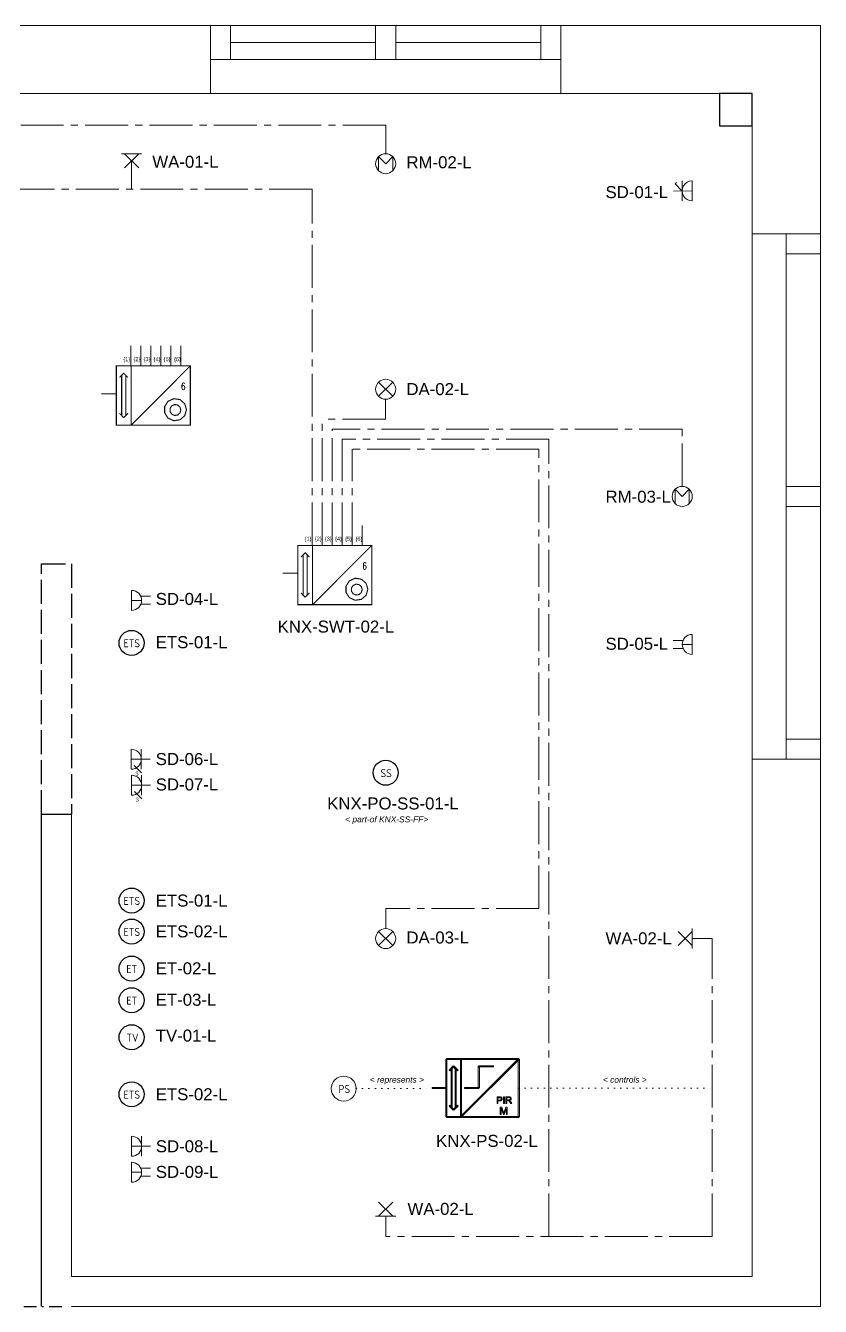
# Model space of a CAD drawing. Header units: millimetres. Extents: x 21188 to 35030, y 20433 to 26840.
# Drawn here: x 25138 to 29107, y 20433 to 26833 of the extents above; entities that cross this region are included whole.
import ezdxf
from ezdxf.enums import TextEntityAlignment as Align

# ---------------------------------------------------------------- set-up
doc = ezdxf.new("R2010")
doc.units = ezdxf.units.MM
doc.header["$LTSCALE"] = 10
for name, pattern in [('ACAD_ISO02W100', [15, 12, -3]), ('AI-Linetype-20', [32.166085, 21.44411, -3.573992, 3.573992, -3.573992]), ('DASHDOT2', [12.7, 6.35, -3.175, 0, -3.175]), ('DOT2', [3.175, 0, -3.175])]:
    doc.linetypes.add(name, pattern=pattern)
for name, color, linetype in [('01-EG-L-Walls', 7, 'Continuous'), ('02-EG-L-Windows', 7, 'Continuous'), ('03-EG-L-Outlets_Schematic', 7, 'Continuous'), ('04-EG-L-Light_Schematic', 7, 'Continuous'), ('05-EG-L-Media_Schematic', 7, 'Continuous'), ('06-EG-L-Misc_Schematic', 7, 'Continuous'), ('08-EG-L-Smart_Schematic', 7, 'Continuous')]:
    doc.layers.add(name, color=color, linetype=linetype)
doc.styles.add('ISO Proportional', font='isocp.shx')
doc.styles.add('SN0', font='ROMANS', dxfattribs={"width": 0.002083})
doc.styles.get("Standard").update_dxf_attribs({"font": 'Arial.ttf'})

msp = doc.modelspace()

# ---------------------------------------------------------------- linework, layer by layer
at = {"color": 7}
msp.add_lwpolyline([(28767, 26493), (28604, 26493), (28604, 26333), (28767, 26333)], close=True, dxfattribs=at)
at = {"layer": '01-EG-L-Walls', "color": 7}
msp.add_line((25217, 22893), (25367, 22893), dxfattribs=at)
at = {"layer": '01-EG-L-Walls', "color": 7, "linetype": 'DASHDOT2'}
msp.add_line((21188, 20433), (25367, 20433), dxfattribs=at)
at = {"layer": '01-EG-L-Walls', "color": 7, "lineweight": 15}
for points in [[(21188, 26833), (22807, 26833), (27507, 26833), (29107, 26833), (29107, 20433)], [(28767, 20583), (28767, 26493), (27507, 26493), (22807, 26493), (22107, 26493), (21188, 26493)], [(25217, 20433), (25217, 22893), (25367, 22893), (25367, 20583), (28767, 20583)], [(29107, 20433), (25367, 20433)]]:
    msp.add_lwpolyline(points, dxfattribs=at)
at = {"layer": '01-EG-L-Walls', "color": 7, "linetype": 'ACAD_ISO02W100'}
msp.add_lwpolyline([(25217, 22893), (25217, 24143), (25367, 24143), (25367, 22893)], dxfattribs=at)
at = {"layer": '01-EG-L-Walls', "color": 7}
msp.add_lwpolyline([(25217, 20433), (25217, 22893)], dxfattribs=at)
at = {"layer": '02-EG-L-Windows', "color": 7, "lineweight": 15}
for p, q in [((22113, 26833), (26061, 26833)), ((26161, 26833), (26161, 26663)), ((26886, 26833), (26886, 26663)), ((26986, 26833), (26986, 26663)), ((27711, 26833), (27711, 26663)), ((26161, 26748), (26886, 26748)), ((26986, 26748), (27711, 26748)), ((26061, 26663), (27811, 26663)), ((29107, 24530.5), (28937, 24530.5)), ((29107, 24430.5), (28937, 24430.5)), ((28767, 23168), (29107, 23168))]:
    msp.add_line(p, q, dxfattribs=at)
at = {"layer": '02-EG-L-Windows', "lineweight": 15}
for p, q in [((29107, 25793), (28767, 25793)), ((28767, 23168), (28767, 25793)), ((28937, 23168), (28937, 25793)), ((29107, 23168), (29107, 25793)), ((29107, 25693), (28937, 25693)), ((29107, 23268), (28937, 23268)), ((29107, 23168), (28767, 23168))]:
    msp.add_line(p, q, dxfattribs=at)
at = {"layer": '02-EG-L-Windows', "color": 7, "lineweight": 15}
msp.add_lwpolyline([(26061, 26493), (27811, 26493), (27811, 26833), (26061, 26833)], close=True, dxfattribs=at)
at = {"layer": '03-EG-L-Outlets_Schematic', "color": 7}
for p, q in [((28381.6, 26041.8), (28388.7, 26048.9)), ((28417, 26006.4), (28381.6, 26041.8)), ((25679.4, 23136), (25716.6, 23098.8)), ((25680.9, 23006), (25718.1, 22968.8))]:
    msp.add_line(p, q, dxfattribs=at)
at = {"layer": '03-EG-L-Outlets_Schematic', "color": 7, "lineweight": 15}
for p, q in [((28417.3, 25956.7), (28416.7, 26056.7)), ((28467.3, 25957), (28466.7, 26057)), ((28467, 26007), (28373.1, 26006)), ((25667, 24011), (25667, 23911)), ((25717, 23961), (25667, 23961)), ((25712.8, 23981.2), (25761.5, 23981.2)), ((25713.1, 23941.6), (25761.5, 23941.6)), ((28420.9, 23760.4), (28372.5, 23760.4)), ((28467, 23691), (28467, 23791)), ((28421.2, 23720.8), (28372.5, 23720.8)), ((28417, 23741), (28467, 23741)), ((25665.5, 23217), (25665.5, 23117)), ((25715.5, 23217), (25715.5, 23117)), ((25665.5, 23167), (25759.4, 23167.5)), ((25667, 23087), (25667, 22987)), ((25717, 23087), (25717, 22987)), ((25667, 23037), (25760.9, 23037.5)), ((25667, 21283), (25667, 21183)), ((25717, 21283), (25717, 21183)), ((25667, 21233), (25760.9, 21233.5)), ((25667, 21153), (25667, 21053)), ((25712.8, 21123.2), (25761.5, 21123.2)), ((25717, 21103), (25667, 21103)), ((25713.1, 21083.6), (25761.5, 21083.6))]:
    msp.add_line(p, q, dxfattribs=at)
for centre, start, end in [((28467, 26007), 90.31776, 270.31776), ((25667, 23961), 270, 90), ((28467, 23741), 90, 270), ((25665.5, 23167), 270, 90), ((25667, 23037), 270, 90), ((25667, 21233), 270, 90), ((25667, 21103), 270, 90)]:
    msp.add_arc(centre, 50, start, end, dxfattribs=at)
at = {"layer": '04-EG-L-Light_Schematic', "color": 7, "lineweight": 20}
for p, q in [((25717, 26193), (25617, 26193)), ((25702.4, 26193), (25631.6, 26122.3)), ((25702.4, 26122.3), (25631.6, 26193)), ((26900.6, 24980.6), (26971.4, 25051.4)), ((26900.6, 25051.4), (26971.4, 24980.6)), ((26900.6, 22235.6), (26971.4, 22306.4)), ((26900.6, 22306.4), (26971.4, 22235.6)), ((28467, 22235.6), (28396.3, 22306.4)), ((28396.3, 22235.6), (28467, 22306.4)), ((28467, 22221), (28467, 22321)), ((26900.6, 20883), (26971.4, 20953.7)), ((26900.6, 20953.7), (26971.4, 20883)), ((26886, 20883), (26986, 20883))]:
    msp.add_line(p, q, dxfattribs=at)
for centre in [(26936, 25016), (26936, 22271)]:
    msp.add_circle(centre, 50, dxfattribs=at)
at = {"layer": '05-EG-L-Media_Schematic', "color": 7}
for centre in [(25667, 23748.5), (25667, 22461), (25667, 22306), (25667, 22121), (25667, 21963), (25667, 21778), (25667, 21493)]:
    msp.add_circle(centre, 62.5, dxfattribs=at)
at = {"layer": '06-EG-L-Misc_Schematic', "color": 7, "lineweight": 15}
for p, q in [((26936, 26143), (26900.6, 26178.4)), ((26900.6, 26178.4), (26900.6, 26107.6)), ((26971.4, 26178.4), (26936, 26143)), ((26971.4, 26178.4), (26971.4, 26107.6)), ((28417, 24480.5), (28381.6, 24515.9)), ((28381.6, 24515.9), (28381.6, 24445.1)), ((28452.4, 24515.9), (28417, 24480.5)), ((28452.4, 24515.9), (28452.4, 24445.1))]:
    msp.add_line(p, q, dxfattribs=at)
for centre in [(26936, 26143), (28417, 24480.5)]:
    msp.add_circle(centre, 50, dxfattribs=at)
at = {"layer": '08-EG-L-Smart_Schematic', "color": 3, "linetype": 'AI-Linetype-20', "lineweight": 15}
for p, q in [((26936, 26335.6), (21656, 26335.6)), ((26936, 26193), (26936, 26335.6)), ((25667, 26015), (25667, 26157.6)), ((26568.6, 26015), (22662.5, 26015)), ((26568.6, 24235.7), (26568.6, 26015)), ((25662.6, 25133), (25662.6, 25233)), ((25712.6, 25133), (25712.6, 25233)), ((25762.6, 25133), (25762.6, 25233)), ((25812.6, 25133), (25812.6, 25233)), ((25862.6, 25133), (25862.6, 25233)), ((25912.6, 25133), (25912.6, 25233)), ((26934.5, 24866), (26934.5, 24966)), ((26618.6, 24235.7), (26618.6, 24866)), ((26934.5, 24866), (26618.6, 24866)), ((26668.6, 24235.7), (26668.6, 24816)), ((28417, 24816), (26668.6, 24816)), ((28417, 24530.5), (28417, 24816)), ((26718.6, 24235.7), (26718.6, 24766)), ((27751.5, 24766), (26718.6, 24766)), ((26768.6, 24235.7), (26768.6, 24716)), ((27701.5, 24716), (26768.6, 24716)), ((27701.5, 22421), (27701.5, 24716)), ((27751.5, 20783), (27751.5, 24766)), ((26818.6, 24235.7), (26818.6, 24335.7)), ((26936, 22321), (26936, 22421)), ((27701.5, 22421), (26936, 22421)), ((28567, 22271), (28467, 22271)), ((28567, 20783), (28567, 22271)), ((26936, 20783), (26936, 20883)), ((28567, 20783), (26936, 20783))]:
    msp.add_line(p, q, dxfattribs=at)
at = {"layer": '08-EG-L-Smart_Schematic', "color": 7, "linetype": 'Continuous', "lineweight": 15, "const_width": 5.48}
for points in [[(25591, 25133), (25664.6, 25133), (25664.6, 24837), (25591, 24837), (25591, 25133)], [(25627.8, 25096.2), (25606.7, 25075), (25627.8, 25096.2), (25649, 25075), (25627.8, 25096.2)], [(25617.6, 25086), (25617.6, 24884.8)], [(25638, 25086), (25638, 24884.8)], [(25664.6, 25133), (25960.6, 25133), (25960.6, 24837), (25664.6, 24837), (25664.6, 25133)], [(25960.6, 25133), (25665.4, 24837)], [(25515.1, 24993.6), (25590.2, 24993.6)], [(25941, 24913.7), (25932.2, 24943.7), (25908.6, 24964.3), (25877.6, 24968.8), (25849.1, 24955.8), (25832.1, 24929.5), (25832.1, 24898.1), (25849, 24871.8), (25877.5, 24858.7), (25908.5, 24863.1), (25932.2, 24883.6), (25941, 24913.7), (25941, 24913.7)], [(25627.8, 24873.8), (25606.7, 24895.7)], [(25649, 24895.7), (25627.8, 24873.8)], [(25912.8, 24912.1), (25908.5, 24927), (25896.8, 24937.1), (25881.6, 24939.3), (25867.5, 24932.9), (25859.1, 24919.9), (25859.1, 24904.5), (25867.5, 24891.5), (25881.5, 24885.1), (25896.8, 24887.2), (25908.5, 24897.3), (25912.8, 24912.1), (25912.8, 24912.1)], [(26497, 24235.7), (26570.6, 24235.7), (26570.6, 23939.7), (26497, 23939.7), (26497, 24235.7)], [(26533.8, 24198.9), (26512.6, 24177.7), (26533.8, 24198.9), (26554.9, 24177.7), (26533.8, 24198.9)], [(26570.6, 24235.7), (26866.5, 24235.7), (26866.5, 23939.7), (26570.6, 23939.7), (26570.6, 24235.7)], [(26866.5, 24235.7), (26571.3, 23939.7)], [(26523.6, 24188.7), (26523.6, 23987.5)], [(26543.9, 24188.7), (26543.9, 23987.5)], [(26421, 24096.3), (26496.2, 24096.3)], [(26847, 24016.4), (26838.2, 24046.4), (26814.5, 24067), (26783.5, 24071.5), (26755, 24058.5), (26738, 24032.2), (26738, 24000.8), (26754.9, 23974.5), (26783.4, 23961.4), (26814.4, 23965.8), (26838.1, 23986.3), (26847, 24016.4), (26847, 24016.4)], [(26533.8, 23976.5), (26512.6, 23998.4)], [(26554.9, 23998.4), (26533.8, 23976.5)], [(26818.8, 24014.8), (26814.4, 24029.7), (26802.8, 24039.8), (26787.5, 24042), (26773.5, 24035.6), (26765.1, 24022.6), (26765.1, 24007.2), (26773.4, 23994.2), (26787.4, 23987.7), (26802.7, 23989.9), (26814.4, 24000), (26818.8, 24014.8), (26818.8, 24014.8)]]:
    msp.add_lwpolyline(points, dxfattribs=at)
at = {"layer": '08-EG-L-Smart_Schematic', "color": 7, "linetype": 'DOT2', "lineweight": 15}
for points in [[(26789, 21521.3), (27168, 21521.3)], [(27601.1, 21524), (28567, 21524)]]:
    msp.add_lwpolyline(points, dxfattribs=at)
at = {"layer": '08-EG-L-Smart_Schematic', "color": 7}
msp.add_circle((26936, 23099.5), 62.5, dxfattribs=at)
at = {"layer": '08-EG-L-Smart_Schematic', "color": 7, "lineweight": 15}
msp.add_circle((26726.5, 21521.3), 62.5, dxfattribs=at)
at = {"layer": '08-EG-L-Smart_Schematic', "color": 7, "linetype": 'Continuous', "lineweight": 15}
for points, knots in [([(27241.8, 21379.4), (27241.8, 21379.4), (27236.5, 21379.4), (27236.5, 21379.4), (27236.5, 21379.4), (27236.5, 21379.4), (27236.5, 21668.6), (27236.5, 21668.6), (27236.5, 21668.6), (27236.5, 21668.6), (27241.8, 21668.6), (27241.8, 21668.6), (27241.8, 21668.6), (27241.8, 21668.6), (27241.8, 21379.4), (27241.8, 21379.4)], [0, 0, 0, 0, 0.2, 0.2, 0.2, 0.2, 0.4, 0.4, 0.4, 0.4, 0.6, 0.6, 0.6, 0.6, 1, 1, 1, 1]), ([(27239.2, 21666), (27239.2, 21666), (27239.2, 21671.3), (27239.2, 21671.3), (27239.2, 21671.3), (27239.2, 21671.3), (27311.9, 21671.3), (27311.9, 21671.3), (27311.9, 21671.3), (27311.9, 21671.3), (27311.9, 21666), (27311.9, 21666), (27311.9, 21666), (27311.9, 21666), (27239.2, 21666), (27239.2, 21666)], [0, 0, 0, 0, 0.2, 0.2, 0.2, 0.2, 0.4, 0.4, 0.4, 0.4, 0.6, 0.6, 0.6, 0.6, 1, 1, 1, 1]), ([(27256.4, 21609.4), (27256.4, 21609.4), (27252.5, 21613.1), (27252.5, 21613.1), (27252.5, 21613.1), (27252.5, 21613.1), (27273.2, 21634.5), (27273.2, 21634.5), (27273.2, 21634.5), (27273.2, 21634.5), (27277.1, 21630.8), (27277.1, 21630.8), (27277.1, 21630.8), (27277.1, 21630.8), (27256.4, 21609.4), (27256.4, 21609.4)], [0, 0, 0, 0, 0.2, 0.2, 0.2, 0.2, 0.4, 0.4, 0.4, 0.4, 0.6, 0.6, 0.6, 0.6, 1, 1, 1, 1]), ([(27273.2, 21633.8), (27273.2, 21633.8), (27277, 21630), (27277, 21630), (27277, 21630), (27277, 21630), (27256.4, 21609.4), (27256.4, 21609.4), (27256.4, 21609.4), (27256.4, 21609.4), (27252.6, 21613.1), (27252.6, 21613.1), (27252.6, 21613.1), (27252.6, 21613.1), (27273.2, 21633.8), (27273.2, 21633.8)], [0, 0, 0, 0, 0.2, 0.2, 0.2, 0.2, 0.4, 0.4, 0.4, 0.4, 0.6, 0.6, 0.6, 0.6, 1, 1, 1, 1]), ([(27273.2, 21630.8), (27273.2, 21630.8), (27277, 21634.6), (27277, 21634.6), (27277, 21634.6), (27277, 21634.6), (27298.5, 21613.1), (27298.5, 21613.1), (27298.5, 21613.1), (27298.5, 21613.1), (27294.7, 21609.4), (27294.7, 21609.4), (27294.7, 21609.4), (27294.7, 21609.4), (27273.2, 21630.8), (27273.2, 21630.8)], [0, 0, 0, 0, 0.2, 0.2, 0.2, 0.2, 0.4, 0.4, 0.4, 0.4, 0.6, 0.6, 0.6, 0.6, 1, 1, 1, 1]), ([(27298.4, 21613.2), (27298.4, 21613.2), (27294.7, 21609.3), (27294.7, 21609.3), (27294.7, 21609.3), (27294.7, 21609.3), (27273.3, 21630), (27273.3, 21630), (27273.3, 21630), (27273.3, 21630), (27277, 21633.8), (27277, 21633.8), (27277, 21633.8), (27277, 21633.8), (27298.4, 21613.2), (27298.4, 21613.2)], [0, 0, 0, 0, 0.2, 0.2, 0.2, 0.2, 0.4, 0.4, 0.4, 0.4, 0.6, 0.6, 0.6, 0.6, 1, 1, 1, 1]), ([(27314.6, 21379.4), (27314.6, 21379.4), (27309.2, 21379.4), (27309.2, 21379.4), (27309.2, 21379.4), (27309.2, 21379.4), (27309.2, 21668.6), (27309.2, 21668.6), (27309.2, 21668.6), (27309.2, 21668.6), (27314.6, 21668.6), (27314.6, 21668.6), (27314.6, 21668.6), (27314.6, 21668.6), (27314.6, 21379.4), (27314.6, 21379.4)], [0, 0, 0, 0, 0.2, 0.2, 0.2, 0.2, 0.4, 0.4, 0.4, 0.4, 0.6, 0.6, 0.6, 0.6, 1, 1, 1, 1]), ([(27309.2, 21668.6), (27309.2, 21668.6), (27314.6, 21668.6), (27314.6, 21668.6), (27314.6, 21668.6), (27314.6, 21668.6), (27314.6, 21379.4), (27314.6, 21379.4), (27314.6, 21379.4), (27314.6, 21379.4), (27309.2, 21379.4), (27309.2, 21379.4), (27309.2, 21379.4), (27309.2, 21379.4), (27309.2, 21668.6), (27309.2, 21668.6)], [0, 0, 0, 0, 0.2, 0.2, 0.2, 0.2, 0.4, 0.4, 0.4, 0.4, 0.6, 0.6, 0.6, 0.6, 1, 1, 1, 1]), ([(27598.5, 21669.8), (27598.5, 21669.8), (27602.3, 21666), (27602.3, 21666), (27602.3, 21666), (27602.3, 21666), (27315.3, 21379.8), (27315.3, 21379.8), (27315.3, 21379.8), (27315.3, 21379.8), (27311.5, 21383.6), (27311.5, 21383.6), (27311.5, 21383.6), (27311.5, 21383.6), (27598.5, 21669.8), (27598.5, 21669.8)], [0, 0, 0, 0, 0.2, 0.2, 0.2, 0.2, 0.4, 0.4, 0.4, 0.4, 0.6, 0.6, 0.6, 0.6, 1, 1, 1, 1]), ([(27311.9, 21666), (27311.9, 21666), (27311.9, 21671.3), (27311.9, 21671.3), (27311.9, 21671.3), (27311.9, 21671.3), (27601.1, 21671.3), (27601.1, 21671.3), (27601.1, 21671.3), (27601.1, 21671.3), (27601.1, 21666), (27601.1, 21666), (27601.1, 21666), (27601.1, 21666), (27311.9, 21666), (27311.9, 21666)], [0, 0, 0, 0, 0.2, 0.2, 0.2, 0.2, 0.4, 0.4, 0.4, 0.4, 0.6, 0.6, 0.6, 0.6, 1, 1, 1, 1]), ([(27404.1, 21524.8), (27404.1, 21524.8), (27398.7, 21524.8), (27398.7, 21524.8), (27398.7, 21524.8), (27398.7, 21524.8), (27398.7, 21632.7), (27398.7, 21632.7), (27398.7, 21632.7), (27398.7, 21632.7), (27404.1, 21632.7), (27404.1, 21632.7), (27404.1, 21632.7), (27404.1, 21632.7), (27404.1, 21524.8), (27404.1, 21524.8)], [0, 0, 0, 0, 0.2, 0.2, 0.2, 0.2, 0.4, 0.4, 0.4, 0.4, 0.6, 0.6, 0.6, 0.6, 1, 1, 1, 1]), ([(27401.4, 21630), (27401.4, 21630), (27401.4, 21635.4), (27401.4, 21635.4), (27401.4, 21635.4), (27401.4, 21635.4), (27474.1, 21635.4), (27474.1, 21635.4), (27474.1, 21635.4), (27474.1, 21635.4), (27474.1, 21630), (27474.1, 21630), (27474.1, 21630), (27474.1, 21630), (27401.4, 21630), (27401.4, 21630)], [0, 0, 0, 0, 0.2, 0.2, 0.2, 0.2, 0.4, 0.4, 0.4, 0.4, 0.6, 0.6, 0.6, 0.6, 1, 1, 1, 1]), ([(27598.5, 21668.6), (27598.5, 21668.6), (27603.8, 21668.6), (27603.8, 21668.6), (27603.8, 21668.6), (27603.8, 21668.6), (27603.8, 21379.4), (27603.8, 21379.4), (27603.8, 21379.4), (27603.8, 21379.4), (27598.5, 21379.4), (27598.5, 21379.4), (27598.5, 21379.4), (27598.5, 21379.4), (27598.5, 21668.6), (27598.5, 21668.6)], [0, 0, 0, 0, 0.2, 0.2, 0.2, 0.2, 0.4, 0.4, 0.4, 0.4, 0.6, 0.6, 0.6, 0.6, 1, 1, 1, 1]), ([(27262.5, 21622), (27262.5, 21622), (27267.9, 21622), (27267.9, 21622), (27267.9, 21622), (27267.9, 21622), (27267.9, 21425.3), (27267.9, 21425.3), (27267.9, 21425.3), (27267.9, 21425.3), (27262.5, 21425.3), (27262.5, 21425.3), (27262.5, 21425.3), (27262.5, 21425.3), (27262.5, 21622), (27262.5, 21622)], [0, 0, 0, 0, 0.2, 0.2, 0.2, 0.2, 0.4, 0.4, 0.4, 0.4, 0.6, 0.6, 0.6, 0.6, 1, 1, 1, 1]), ([(27283.2, 21622), (27283.2, 21622), (27288.5, 21622), (27288.5, 21622), (27288.5, 21622), (27288.5, 21622), (27288.5, 21425.3), (27288.5, 21425.3), (27288.5, 21425.3), (27288.5, 21425.3), (27283.2, 21425.3), (27283.2, 21425.3), (27283.2, 21425.3), (27283.2, 21425.3), (27283.2, 21622), (27283.2, 21622)], [0, 0, 0, 0, 0.2, 0.2, 0.2, 0.2, 0.4, 0.4, 0.4, 0.4, 0.6, 0.6, 0.6, 0.6, 1, 1, 1, 1]), ([(27168, 21521.3), (27168, 21521.3), (27168, 21526.7), (27168, 21526.7), (27168, 21526.7), (27168, 21526.7), (27239.9, 21526.7), (27239.9, 21526.7), (27239.9, 21526.7), (27239.9, 21526.7), (27239.9, 21521.3), (27239.9, 21521.3), (27239.9, 21521.3), (27239.9, 21521.3), (27168, 21521.3), (27168, 21521.3)], [0, 0, 0, 0, 0.2, 0.2, 0.2, 0.2, 0.4, 0.4, 0.4, 0.4, 0.6, 0.6, 0.6, 0.6, 1, 1, 1, 1]), ([(27329.5, 21522.1), (27329.5, 21522.1), (27329.5, 21527.5), (27329.5, 21527.5), (27329.5, 21527.5), (27329.5, 21527.5), (27401.4, 21527.5), (27401.4, 21527.5), (27401.4, 21527.5), (27401.4, 21527.5), (27401.4, 21522.1), (27401.4, 21522.1), (27401.4, 21522.1), (27401.4, 21522.1), (27329.5, 21522.1), (27329.5, 21522.1)], [0, 0, 0, 0, 0.2, 0.2, 0.2, 0.2, 0.4, 0.4, 0.4, 0.4, 0.6, 0.6, 0.6, 0.6, 1, 1, 1, 1]), ([(27492.3, 21446.3), (27492.3, 21446.3), (27492.3, 21479.8), (27492.3, 21479.8), (27492.3, 21479.8), (27492.3, 21479.8), (27505, 21479.8), (27505, 21479.8), (27505, 21479.8), (27507.2, 21479.8), (27508.9, 21479.7), (27510, 21479.5), (27510, 21479.5), (27511.7, 21479.2), (27513.1, 21478.7), (27514.2, 21477.9), (27514.2, 21477.9), (27515.3, 21477.2), (27516.2, 21476.1), (27516.9, 21474.7), (27516.9, 21474.7), (27517.5, 21473.3), (27517.9, 21471.8), (27517.9, 21470.1), (27517.9, 21470.1), (27517.9, 21467.3), (27517, 21464.9), (27515.2, 21462.9), (27515.2, 21462.9), (27513.4, 21460.9), (27510.1, 21459.9), (27505.3, 21459.9), (27505.3, 21459.9), (27505.3, 21459.9), (27496.8, 21459.9), (27496.8, 21459.9), (27496.8, 21459.9), (27496.8, 21459.9), (27496.8, 21446.3), (27496.8, 21446.3), (27496.8, 21446.3), (27496.8, 21446.3), (27492.3, 21446.3), (27492.3, 21446.3)], [0, 0, 0, 0, 0.083333, 0.083333, 0.083333, 0.083333, 0.166667, 0.166667, 0.166667, 0.166667, 0.25, 0.25, 0.25, 0.25, 0.333333, 0.333333, 0.333333, 0.333333, 0.416667, 0.416667, 0.416667, 0.416667, 0.5, 0.5, 0.5, 0.5, 0.583333, 0.583333, 0.583333, 0.583333, 0.666667, 0.666667, 0.666667, 0.666667, 0.75, 0.75, 0.75, 0.75, 0.833333, 0.833333, 0.833333, 0.833333, 1, 1, 1, 1]), ([(27496.8, 21463.9), (27496.8, 21463.9), (27505.4, 21463.9), (27505.4, 21463.9), (27505.4, 21463.9), (27508.3, 21463.9), (27510.3, 21464.4), (27511.5, 21465.5), (27511.5, 21465.5), (27512.7, 21466.6), (27513.3, 21468.1), (27513.3, 21470), (27513.3, 21470), (27513.3, 21471.4), (27513, 21472.6), (27512.3, 21473.6), (27512.3, 21473.6), (27511.5, 21474.6), (27510.6, 21475.2), (27509.5, 21475.6), (27509.5, 21475.6), (27508.7, 21475.8), (27507.3, 21475.9), (27505.3, 21475.9), (27505.3, 21475.9), (27505.3, 21475.9), (27496.8, 21475.9), (27496.8, 21475.9), (27496.8, 21475.9), (27496.8, 21475.9), (27496.8, 21463.9), (27496.8, 21463.9)], [0, 0, 0, 0, 0.111111, 0.111111, 0.111111, 0.111111, 0.222222, 0.222222, 0.222222, 0.222222, 0.333333, 0.333333, 0.333333, 0.333333, 0.444444, 0.444444, 0.444444, 0.444444, 0.555556, 0.555556, 0.555556, 0.555556, 0.666667, 0.666667, 0.666667, 0.666667, 0.777778, 0.777778, 0.777778, 0.777778, 1, 1, 1, 1]), ([(27524.3, 21446.3), (27524.3, 21446.3), (27524.3, 21479.8), (27524.3, 21479.8), (27524.3, 21479.8), (27524.3, 21479.8), (27528.7, 21479.8), (27528.7, 21479.8), (27528.7, 21479.8), (27528.7, 21479.8), (27528.7, 21446.3), (27528.7, 21446.3), (27528.7, 21446.3), (27528.7, 21446.3), (27524.3, 21446.3), (27524.3, 21446.3)], [0, 0, 0, 0, 0.2, 0.2, 0.2, 0.2, 0.4, 0.4, 0.4, 0.4, 0.6, 0.6, 0.6, 0.6, 1, 1, 1, 1]), ([(27536.6, 21446.3), (27536.6, 21446.3), (27536.6, 21479.8), (27536.6, 21479.8), (27536.6, 21479.8), (27536.6, 21479.8), (27551.4, 21479.8), (27551.4, 21479.8), (27551.4, 21479.8), (27554.4, 21479.8), (27556.7, 21479.5), (27558.2, 21478.9), (27558.2, 21478.9), (27559.8, 21478.3), (27561, 21477.2), (27562, 21475.7), (27562, 21475.7), (27562.9, 21474.2), (27563.3, 21472.5), (27563.3, 21470.7), (27563.3, 21470.7), (27563.3, 21468.3), (27562.6, 21466.3), (27561, 21464.7), (27561, 21464.7), (27559.5, 21463), (27557.1, 21462), (27553.9, 21461.6), (27553.9, 21461.6), (27555.1, 21461), (27556, 21460.5), (27556.6, 21459.9), (27556.6, 21459.9), (27557.9, 21458.7), (27559.1, 21457.2), (27560.3, 21455.4), (27560.3, 21455.4), (27560.3, 21455.4), (27566.1, 21446.3), (27566.1, 21446.3), (27566.1, 21446.3), (27566.1, 21446.3), (27560.5, 21446.3), (27560.5, 21446.3), (27560.5, 21446.3), (27560.5, 21446.3), (27556.1, 21453.3), (27556.1, 21453.3), (27556.1, 21453.3), (27554.8, 21455.3), (27553.7, 21456.9), (27552.9, 21457.9), (27552.9, 21457.9), (27552.1, 21459), (27551.3, 21459.7), (27550.6, 21460.1), (27550.6, 21460.1), (27550, 21460.6), (27549.3, 21460.9), (27548.6, 21461), (27548.6, 21461), (27548.1, 21461.1), (27547.3, 21461.2), (27546.2, 21461.2), (27546.2, 21461.2), (27546.2, 21461.2), (27541, 21461.2), (27541, 21461.2), (27541, 21461.2), (27541, 21461.2), (27541, 21446.3), (27541, 21446.3), (27541, 21446.3), (27541, 21446.3), (27536.6, 21446.3), (27536.6, 21446.3)], [0, 0, 0, 0, 0.05, 0.05, 0.05, 0.05, 0.1, 0.1, 0.1, 0.1, 0.15, 0.15, 0.15, 0.15, 0.2, 0.2, 0.2, 0.2, 0.25, 0.25, 0.25, 0.25, 0.3, 0.3, 0.3, 0.3, 0.35, 0.35, 0.35, 0.35, 0.4, 0.4, 0.4, 0.4, 0.45, 0.45, 0.45, 0.45, 0.5, 0.5, 0.5, 0.5, 0.55, 0.55, 0.55, 0.55, 0.6, 0.6, 0.6, 0.6, 0.65, 0.65, 0.65, 0.65, 0.7, 0.7, 0.7, 0.7, 0.75, 0.75, 0.75, 0.75, 0.8, 0.8, 0.8, 0.8, 0.85, 0.85, 0.85, 0.85, 0.9, 0.9, 0.9, 0.9, 1, 1, 1, 1]), ([(27541, 21465), (27541, 21465), (27550.5, 21465), (27550.5, 21465), (27550.5, 21465), (27552.6, 21465), (27554.1, 21465.2), (27555.3, 21465.7), (27555.3, 21465.7), (27556.4, 21466.1), (27557.3, 21466.8), (27557.9, 21467.7), (27557.9, 21467.7), (27558.5, 21468.6), (27558.8, 21469.6), (27558.8, 21470.7), (27558.8, 21470.7), (27558.8, 21472.3), (27558.2, 21473.6), (27557.1, 21474.6), (27557.1, 21474.6), (27555.9, 21475.6), (27554.1, 21476.1), (27551.6, 21476.1), (27551.6, 21476.1), (27551.6, 21476.1), (27541, 21476.1), (27541, 21476.1), (27541, 21476.1), (27541, 21476.1), (27541, 21465), (27541, 21465)], [0, 0, 0, 0, 0.111111, 0.111111, 0.111111, 0.111111, 0.222222, 0.222222, 0.222222, 0.222222, 0.333333, 0.333333, 0.333333, 0.333333, 0.444444, 0.444444, 0.444444, 0.444444, 0.555556, 0.555556, 0.555556, 0.555556, 0.666667, 0.666667, 0.666667, 0.666667, 0.777778, 0.777778, 0.777778, 0.777778, 1, 1, 1, 1]), ([(27311.9, 21382.1), (27311.9, 21382.1), (27311.9, 21376.7), (27311.9, 21376.7), (27311.9, 21376.7), (27311.9, 21376.7), (27239.2, 21376.7), (27239.2, 21376.7), (27239.2, 21376.7), (27239.2, 21376.7), (27239.2, 21382.1), (27239.2, 21382.1), (27239.2, 21382.1), (27239.2, 21382.1), (27311.9, 21382.1), (27311.9, 21382.1)], [0, 0, 0, 0, 0.2, 0.2, 0.2, 0.2, 0.4, 0.4, 0.4, 0.4, 0.6, 0.6, 0.6, 0.6, 1, 1, 1, 1]), ([(27277, 21417.2), (27277, 21417.2), (27273.2, 21413.4), (27273.2, 21413.4), (27273.2, 21413.4), (27273.2, 21413.4), (27252.6, 21434.1), (27252.6, 21434.1), (27252.6, 21434.1), (27252.6, 21434.1), (27256.4, 21437.9), (27256.4, 21437.9), (27256.4, 21437.9), (27256.4, 21437.9), (27277, 21417.2), (27277, 21417.2)], [0, 0, 0, 0, 0.2, 0.2, 0.2, 0.2, 0.4, 0.4, 0.4, 0.4, 0.6, 0.6, 0.6, 0.6, 1, 1, 1, 1]), ([(27294.7, 21437.9), (27294.7, 21437.9), (27298.4, 21434.1), (27298.4, 21434.1), (27298.4, 21434.1), (27298.4, 21434.1), (27277, 21413.4), (27277, 21413.4), (27277, 21413.4), (27277, 21413.4), (27273.3, 21417.3), (27273.3, 21417.3), (27273.3, 21417.3), (27273.3, 21417.3), (27294.7, 21437.9), (27294.7, 21437.9)], [0, 0, 0, 0, 0.2, 0.2, 0.2, 0.2, 0.4, 0.4, 0.4, 0.4, 0.6, 0.6, 0.6, 0.6, 1, 1, 1, 1]), ([(27601.1, 21382.1), (27601.1, 21382.1), (27601.1, 21376.7), (27601.1, 21376.7), (27601.1, 21376.7), (27601.1, 21376.7), (27311.9, 21376.7), (27311.9, 21376.7), (27311.9, 21376.7), (27311.9, 21376.7), (27311.9, 21382.1), (27311.9, 21382.1), (27311.9, 21382.1), (27311.9, 21382.1), (27601.1, 21382.1), (27601.1, 21382.1)], [0, 0, 0, 0, 0.2, 0.2, 0.2, 0.2, 0.4, 0.4, 0.4, 0.4, 0.6, 0.6, 0.6, 0.6, 1, 1, 1, 1]), ([(27508.6, 21391.9), (27508.6, 21391.9), (27508.6, 21428.3), (27508.6, 21428.3), (27508.6, 21428.3), (27508.6, 21428.3), (27515.8, 21428.3), (27515.8, 21428.3), (27515.8, 21428.3), (27515.8, 21428.3), (27524.4, 21402.5), (27524.4, 21402.5), (27524.4, 21402.5), (27525.2, 21400.1), (27525.8, 21398.3), (27526.2, 21397.1), (27526.2, 21397.1), (27526.6, 21398.4), (27527.2, 21400.4), (27528.1, 21403), (27528.1, 21403), (27528.1, 21403), (27536.9, 21428.3), (27536.9, 21428.3), (27536.9, 21428.3), (27536.9, 21428.3), (27543.4, 21428.3), (27543.4, 21428.3), (27543.4, 21428.3), (27543.4, 21428.3), (27543.4, 21391.9), (27543.4, 21391.9), (27543.4, 21391.9), (27543.4, 21391.9), (27538.7, 21391.9), (27538.7, 21391.9), (27538.7, 21391.9), (27538.7, 21391.9), (27538.7, 21422.4), (27538.7, 21422.4), (27538.7, 21422.4), (27538.7, 21422.4), (27528.1, 21391.9), (27528.1, 21391.9), (27528.1, 21391.9), (27528.1, 21391.9), (27523.7, 21391.9), (27523.7, 21391.9), (27523.7, 21391.9), (27523.7, 21391.9), (27513.2, 21422.9), (27513.2, 21422.9), (27513.2, 21422.9), (27513.2, 21422.9), (27513.2, 21391.9), (27513.2, 21391.9), (27513.2, 21391.9), (27513.2, 21391.9), (27508.6, 21391.9), (27508.6, 21391.9)], [0, 0, 0, 0, 0.0625, 0.0625, 0.0625, 0.0625, 0.125, 0.125, 0.125, 0.125, 0.1875, 0.1875, 0.1875, 0.1875, 0.25, 0.25, 0.25, 0.25, 0.3125, 0.3125, 0.3125, 0.3125, 0.375, 0.375, 0.375, 0.375, 0.4375, 0.4375, 0.4375, 0.4375, 0.5, 0.5, 0.5, 0.5, 0.5625, 0.5625, 0.5625, 0.5625, 0.625, 0.625, 0.625, 0.625, 0.6875, 0.6875, 0.6875, 0.6875, 0.75, 0.75, 0.75, 0.75, 0.8125, 0.8125, 0.8125, 0.8125, 0.875, 0.875, 0.875, 0.875, 1, 1, 1, 1])]:
    msp.add_open_spline(points, degree=3, knots=knots, dxfattribs=at)

# ---------------------------------------------------------------- texts
at = {"layer": '03-EG-L-Outlets_Schematic', "color": 7, "char_height": 60, "attachment_point": 1}
for s, width, insert in [('SD-01-L', 350, (28034, 26031)), ('SD-04-L', 466, (25787.5, 23998.1)), ('SD-05-L', 466, (28034, 23774)), ('SD-06-L', 466, (25787.5, 23198)), ('SD-07-L', 466, (25787.5, 23071)), ('SD-08-L', 466, (25788, 21263)), ('SD-09-L', 466, (25788, 21135))]:
    msp.add_mtext_dynamic_manual_height_columns(s, width=width, gutter_width=12.5, heights=[0], dxfattribs=dict(at, insert=insert))
at = {"layer": '03-EG-L-Outlets_Schematic', "color": 7, "lineweight": 15, "char_height": 20, "attachment_point": 1}
for insert in [(25686, 23105.4), (25687.5, 22975.4)]:
    msp.add_mtext_dynamic_manual_height_columns('3', width=25, gutter_width=12.5, heights=[0], dxfattribs=dict(at, insert=insert))
at = {"layer": '04-EG-L-Light_Schematic', "color": 7, "char_height": 60, "attachment_point": 1}
for s, insert in [('\\pxql;WA-01-L', (25770.6, 26182.5)), ('DA-02-L', (27039.6, 25046.7)), ('DA-03-L', (27039.6, 22306.4)), ('WA-02-L', (28034, 22302.3)), ('WA-02-L', (27045, 20950.3))]:
    msp.add_mtext_dynamic_manual_height_columns(s, width=466, gutter_width=12.5, heights=[0], dxfattribs=dict(at, insert=insert))
at = {"layer": '05-EG-L-Media_Schematic', "color": 7, "char_height": 40, "attachment_point": 1, "style": 'ISO Proportional'}
for s, insert in [('ETS', (25627, 23766.5)), ('ETS', (25627, 22479)), ('ETS', (25627, 22324)), ('ET', (25641, 22139)), ('ET', (25641, 21981)), ('TV', (25641, 21796)), ('ETS', (25627, 21511))]:
    msp.add_mtext_dynamic_manual_height_columns(s, width=57, gutter_width=12.5, heights=[0], dxfattribs=dict(at, insert=insert))
at = {"layer": '05-EG-L-Media_Schematic', "color": 7, "char_height": 60, "attachment_point": 1}
for s, width, insert in [('ETS-01-L', 466, (25787.5, 23782.1)), ('ETS-01-L', 466, (25787.5, 22491)), ('ETS-02-L', 466, (25787.5, 22337)), ('ET-02-L', 320, (25787.5, 22152.3)), ('ET-03-L', 320, (25787.5, 21995.3)), ('TV-01-L', 320, (25787.5, 21816.3)), ('ETS-02-L', 466, (25787.5, 21523))]:
    msp.add_mtext_dynamic_manual_height_columns(s, width=width, gutter_width=12.5, heights=[0], dxfattribs=dict(at, insert=insert))
at = {"layer": '06-EG-L-Misc_Schematic', "color": 7, "lineweight": 15, "char_height": 60, "attachment_point": 1}
for s, width, insert in [('RM-02-L', 466, (27039.6, 26180.3)), ('RM-03-L', 391, (28034, 24509))]:
    msp.add_mtext_dynamic_manual_height_columns(s, width=width, gutter_width=12.5, heights=[0], dxfattribs=dict(at, insert=insert))
at = {"layer": '08-EG-L-Smart_Schematic', "color": 7, "linetype": 'Continuous', "lineweight": 15, "style": 'SN0', "width": 0.758019}
for p, p2 in [((25914.4, 25012.8), (25935.5, 25012.8)), ((26820.3, 24115.5), (26841.5, 24115.5))]:
    msp.add_text('6', height=34.5, dxfattribs=at).set_placement(p, p2, align=Align.FIT)
at = {"layer": '08-EG-L-Smart_Schematic', "color": 7, "lineweight": 15, "attachment_point": 1}
for s, width, heights, insert, char_height in [('\\{1\\}', 36, [0], (25625.5, 25176.2), 20), ('\\{2\\}', 36, [0], (25676.5, 25176.2), 20), ('\\{3\\}', 36, [0], (25726.5, 25176.2), 20), ('\\{4\\}', 36, [0], (25777.5, 25176.2), 20), ('\\{5\\}', 36, [0], (25827.5, 25176.2), 20), ('\\{6\\}', 36, [0], (25879.3, 25176.2), 20), ('\\{1\\}', 36, [0], (26531.5, 24278.9), 20), ('\\{2\\}', 36, [0], (26582.5, 24278.9), 20), ('\\{3\\}', 36, [0], (26632.5, 24278.9), 20), ('\\{4\\}', 36, [0], (26683.5, 24278.9), 20), ('\\{5\\}', 36, [0], (26733.5, 24278.9), 20), ('\\{6\\}', 36, [0], (26785.2, 24278.9), 20), ('KNX-SWT-02-L', 597, [62], (26396.3, 23859.9), 60), ('KNX-PO-SS-01-L', 435, [0], (26644, 22976.1), 60), ('\\pxi-3,l4,t4;{\\fArial|b0|i1|c0|p34;< part-of KNX-SS-FF>}', 486, [0], (26704, 22881.8), 30), ('\\pxi-3,l4,t4;{\\fArial|b0|i1|c0|p34;< represents >}', 329, [0], (26827, 21581), 30), ('\\pxi-3,l4,t4;{\\fArial|b0|i1|c0|p34;< controls >}', 466, [0], (27991, 21581), 30), ('KNX-PS-02-L', 508, [0], (27187.9, 21290), 60)]:
    msp.add_mtext_dynamic_manual_height_columns(s, width=width, gutter_width=12.5, heights=heights, dxfattribs=dict(at, insert=insert, char_height=char_height))
at = {"layer": '08-EG-L-Smart_Schematic', "color": 7, "insert": (26910, 23117.5), "char_height": 40, "attachment_point": 1, "style": 'ISO Proportional'}
msp.add_mtext_dynamic_manual_height_columns('SS', width=57, gutter_width=12.5, heights=[0], dxfattribs=at)
at = {"layer": '08-EG-L-Smart_Schematic', "color": 7, "lineweight": 15, "insert": (26700.5, 21539.3), "char_height": 40, "attachment_point": 1, "style": 'ISO Proportional'}
msp.add_mtext_dynamic_manual_height_columns('PS', width=57, gutter_width=12.5, heights=[0], dxfattribs=at)

doc.saveas('drawing.dxf')
